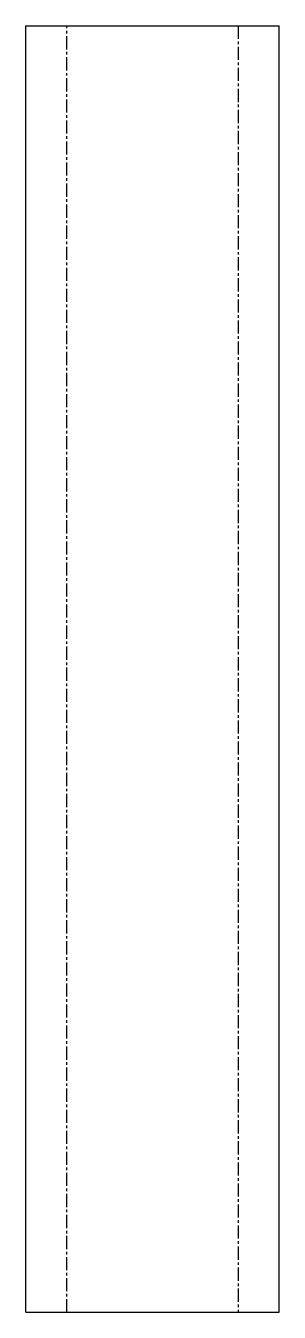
# Model space of a CAD drawing. Header units: millimetres. Extents: x -40 to 205, y -1242 to 0.
import ezdxf

# ---------------------------------------------------------------- set-up
doc = ezdxf.new("R2010")
doc.units = ezdxf.units.MM
doc.linetypes.add('CENTERX2', pattern=[20.32, 12.7, -2.54, 2.54, -2.54])

msp = doc.modelspace()

# ---------------------------------------------------------------- linework, layer by layer
at = {"color": 7, "linetype": 'Continuous', "lineweight": 25}
for p, q in [((-39.9, -1242), (-39.9, 0)), ((-39.9, 0), (204.8, 0)), ((204.8, -1242), (204.8, 0)), ((-39.9, -1242), (204.8, -1242))]:
    msp.add_line(p, q, dxfattribs=at)
at = {"color": 7, "linetype": 'CENTERX2'}
for p, q in [((-0.2, -1242), (-0.2, 0)), ((165.1, 0), (165.1, -1242))]:
    msp.add_line(p, q, dxfattribs=at)

doc.saveas('drawing.dxf')
